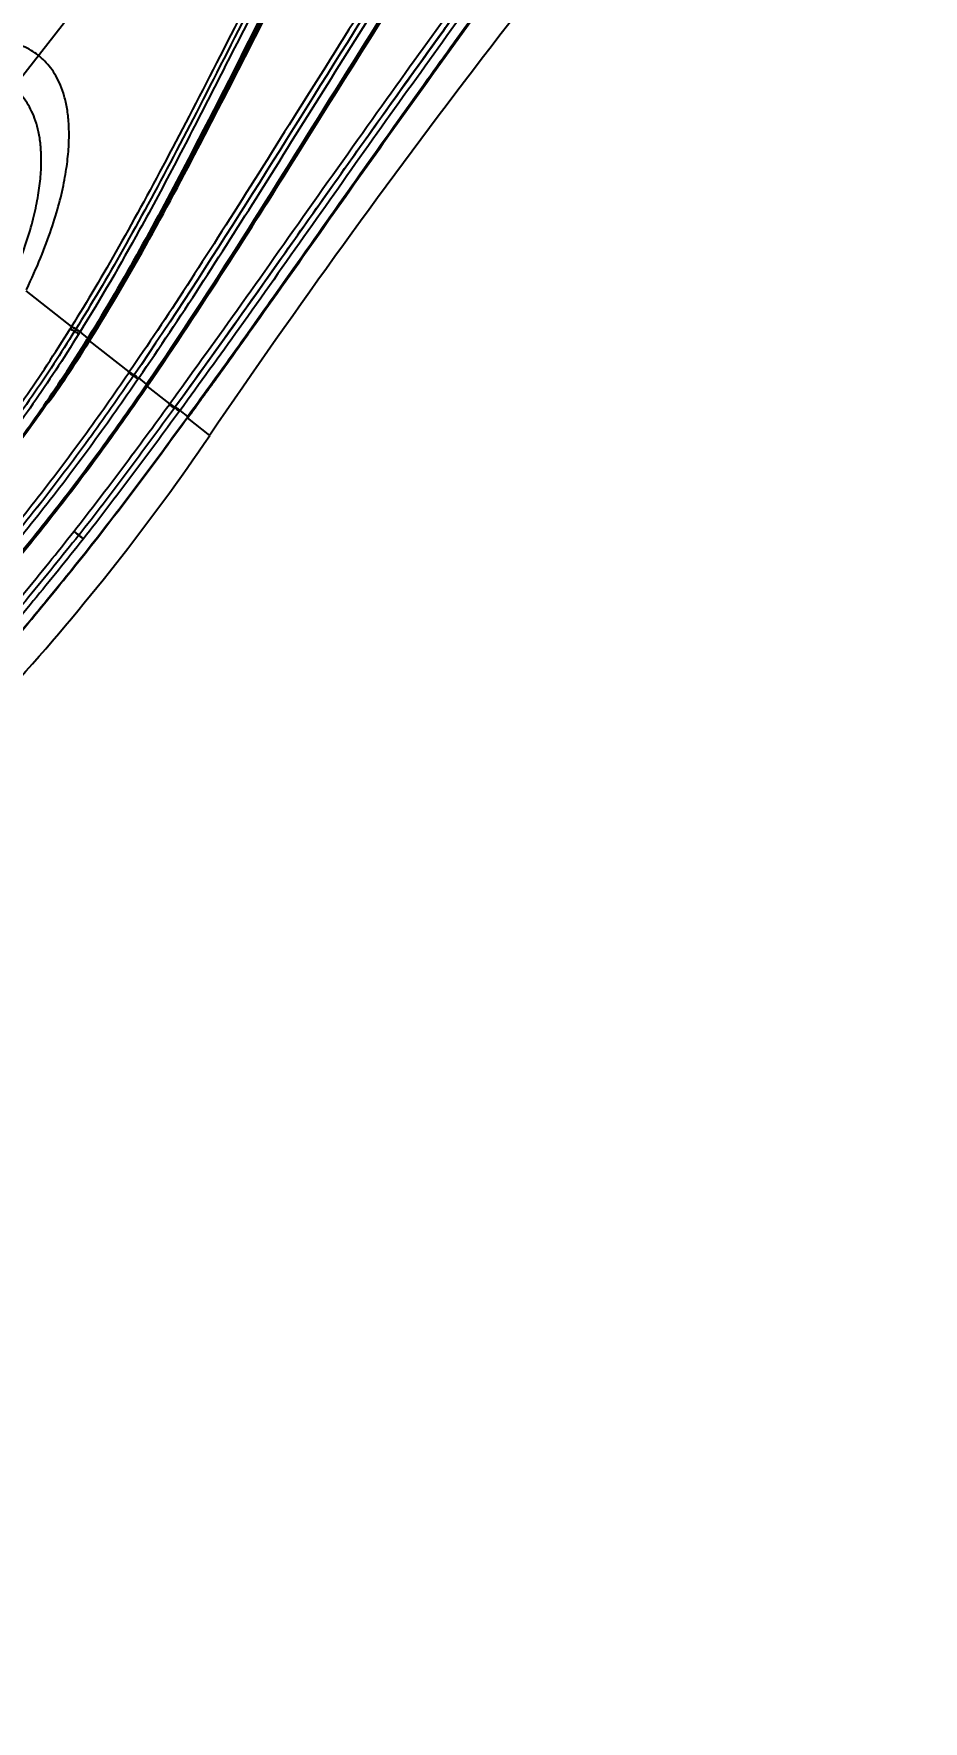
# Model space of a CAD drawing. Header units: millimetres. Extents: x 1145859089 to 1147511753, y -1047484727 to -1047247487.
# Drawn here: x 1146333224.9 to 1146333279.2, y -1047433708.7 to -1047433605.7 of the extents above; entities that cross this region are included whole.
import ezdxf
from ezdxf.xclip import XClip

# ---------------------------------------------------------------- set-up
doc = ezdxf.new("R2010")
doc.units = ezdxf.units.MM
doc.header["$LTSCALE"] = 100
doc.header["$MEASUREMENT"] = 0
doc.header["$XCLIPFRAME"] = 2
doc.linetypes.add('단지배치도$0$CENTER', pattern=[31, 30, -0.5, 0, -0.5])
doc.layers.get('0').update_dxf_attribs({"linetype": 'CONTINUOUS'})
for name, color, linetype in [('XREF', 135, 'CONTINUOUS'), ('단지배치도$0$S240910', 33, 'CONTINUOUS'), ('단지배치도$0$W240910', 135, 'CONTINUOUS')]:
    doc.layers.add(name, color=color, linetype=linetype)
doc.styles.add('단지배치도$0$WS1', font='romans.shx', dxfattribs={"width": 0.8, "bigfont": 'whgtxt.shx'})

# ---------------------------------------------------------------- blocks, each defined once
blk = doc.blocks.new('단지배치도$0$zw$9902')
at = {"layer": '단지배치도$0$W240910', "linetype": '단지배치도$0$CENTER', "ltscale": 20}
blk.add_line((64471.17, -62339.95), (64762.94, -61968.93), dxfattribs=at)
at = {"layer": '단지배치도$0$W240910', "linetype": 'ByBlock', "ltscale": 20}
for p, q in [((64553.6, -62254.27), (64550.82, -62252.08)), ((64553.6, -62254.27), (64553.52, -62254.4)), ((64553.86, -62254.44), (64553.78, -62254.56)), ((64554.12, -62254.59), (64554.04, -62254.72)), ((64554.6, -62254.97), (64554.12, -62254.59)), ((64554.6, -62254.97), (64554.56, -62255.04)), ((64554.56, -62255.04), (64554.56, -62255.04)), ((64554.67, -62255.02), (64554.61, -62255.07)), ((64554.62, -62255.07), (64554.62, -62255.07)), ((64557.12, -62257.04), (64554.7, -62255.14)), ((64557.09, -62257.09), (64557.12, -62257.04)), ((64557.42, -62257.22), (64557.38, -62257.28)), ((64557.7, -62257.41), (64557.66, -62257.47)), ((64558.18, -62257.79), (64557.7, -62257.41)), ((64558.18, -62257.79), (64558.16, -62257.82)), ((64558.16, -62257.82), (64558.16, -62257.82)), ((64558.18, -62257.88), (64558.2, -62257.85)), ((64558.22, -62257.82), (64558.19, -62257.84)), ((64558.2, -62257.85), (64558.2, -62257.85)), ((64558.22, -62257.82), (64558.22, -62257.82)), ((64558.23, -62257.88), (64558.22, -62257.9)), ((64559.59, -62258.99), (64558.22, -62257.9)), ((64559.57, -62259.02), (64559.59, -62258.99)), ((64560.22, -62259.39), (64560.18, -62259.44)), ((64560.69, -62259.76), (64560.22, -62259.39)), ((64560.67, -62259.8), (64560.69, -62259.76)), ((64560.71, -62259.78), (64560.67, -62259.8)), ((64562.04, -62260.91), (64560.68, -62259.84)), ((64560.71, -62259.78), (64560.71, -62259.78)), ((64551.52, -62265.28), (64551.77, -62264.97))]:
    blk.add_line(p, q, dxfattribs=at)
for centre, radius, start, end in [((64984.57, -62548.69), 511.23, 139.3775, 145.7415), ((64405.25, -62497.23), 284.52, 58.3445, 58.3455), ((64416.29, -62479.93), 264, 58.4135, 58.4145), ((64428.68, -62458.6), 239.34, 58.2637, 58.2648), ((64444.42, -62434.05), 210.18, 58.3907, 58.3919), ((64457.89, -62412.14), 184.46, 58.3854, 58.3867), ((64469.95, -62391.97), 160.97, 58.2769, 58.2784), ((64481.78, -62373), 138.6, 58.3138, 58.3155), ((64492.73, -62355.51), 117.97, 58.3714, 58.3733), ((64502.56, -62339.7), 99.36, 58.4177, 58.4198), ((64511.42, -62324.74), 81.97, 58.2135, 58.2159), ((64519.65, -62312.04), 66.85, 58.4749, 58.4776), ((64526.46, -62300.52), 53.46, 58.2433, 58.2464), ((64532.77, -62290.55), 41.67, 58.3908, 58.3945), ((64537.96, -62282.08), 31.73, 58.3629, 58.3673), ((64542.25, -62274.9), 23.36, 58.0702, 58.0756), ((64545.82, -62269.31), 16.74, 58.3186, 58.3252), ((64548.74, -62264.58), 11.18, 58.3053, 58.3139), ((64550.94, -62261.02), 6.99, 58.287, 58.2986), ((64552.41, -62258.62), 4.18, 58.2052, 58.2212), ((64553.39, -62257.1), 2.37, 58.7761, 58.7981), ((64554.75, -62254.85), 0.259, 238.0742, 238.4104), ((64556.34, -62252.25), 3.31, 238.4523, 238.4942), ((64554.14, -62255.85), 0.912, 58.2408, 58.28), ((64554.51, -62255.23), 0.193, 56.9641, 57.0624), ((64554.6, -62255.1), 0.0327, 58.8026, 59.0851), ((64554.61, -62255.08), 0.00276, 51.6109, 52.0268), ((64557.23, -62259.1), 1.58, 53.8016, 53.9137), ((64557.3, -62259), 1.47, 53.4786, 53.5958), ((64557.37, -62258.91), 1.35, 53.5162, 53.6402), ((64557.44, -62258.81), 1.22, 53.3659, 53.4989), ((64557.51, -62258.71), 1.1, 52.9973, 53.1401), ((64555.27, -62261.67), 4.86, 53.0142, 53.0962), ((64557.58, -62258.62), 0.991, 53.0392, 53.1925), ((64557.64, -62258.54), 0.89, 52.8507, 53.0161), ((64557.7, -62258.46), 0.787, 52.6608, 52.8399), ((64557.76, -62258.39), 0.696, 52.4465, 52.6416), ((64557.81, -62258.31), 0.608, 51.9659, 52.1788), ((64557.86, -62258.25), 0.529, 51.967, 52.2011), ((64557.22, -62259.08), 1.61, 52.9381, 53.1232), ((64555.77, -62260.96), 3.98, 52.5301, 52.5641), ((64557.29, -62258.99), 1.49, 52.8244, 52.9482), ((64557.91, -62258.2), 0.455, 51.6898, 51.9478), ((64557.95, -62258.14), 0.387, 51.3798, 51.6672), ((64557.99, -62258.09), 0.325, 51.0286, 51.3499), ((64558.02, -62258.05), 0.272, 50.3055, 50.6677), ((64558.05, -62258.01), 0.223, 50.1737, 50.5818), ((64558.08, -62257.98), 0.18, 49.6602, 50.1335), ((64558.1, -62257.95), 0.14, 48.5929, 49.1518), ((64557.68, -62258.47), 0.845, 51.9972, 52.1497), ((64557.57, -62258.62), 1.03, 52.2435, 52.3736), ((64557.54, -62258.67), 1.09, 52.4439, 52.5743), ((64557.54, -62258.66), 1.09, 52.3949, 52.5351), ((64557.29, -62258.99), 1.5, 52.6687, 52.7663), ((64558.12, -62257.93), 0.112, 48.2921, 48.9351), ((64558.14, -62257.91), 0.0905, 47.3778, 48.0887), ((64558.15, -62257.89), 0.0623, 45.7481, 46.6909), ((64558.17, -62257.87), 0.0362, 44.6999, 46.116), ((64558.18, -62257.87), 0.0305, 42.8621, 44.3043), ((64558.16, -62257.89), 0.0595, 42.6264, 43.25), ((64558.19, -62257.86), 0.0116, 35.1541, 37.9733), ((64558.2, -62257.85), 0.00328, 19.4114, 29.2774), ((64558.2, -62257.85), 0.00281, 8.1216, 19.7661), ((64558.2, -62257.85), 0.000346, 171.5522, 206.0354), ((64558.2, -62257.85), 0.000845, 195.3514, 215.1561), ((64558.2, -62257.85), 0.00204, 207.702, 218.0864), ((64558.21, -62257.85), 0.00432, 213.7949, 219.9799), ((64558.21, -62257.85), 0.00815, 218.5365, 222.4813), ((64558.21, -62257.84), 0.0139, 221.8299, 224.5765), ((64558.22, -62257.84), 0.0217, 223.9809, 225.9712), ((64558.23, -62257.83), 0.0325, 225.7422, 227.2663), ((64558.24, -62257.82), 0.0458, 226.4096, 227.601), ((64558.25, -62257.81), 0.0631, 227.5579, 228.5233), ((64558.08, -62257.98), 0.22, 50.4652, 50.85), ((64558.04, -62258.03), 0.281, 50.9395, 51.2658), ((64557.99, -62258.08), 0.347, 51.0075, 51.2899), ((64557.95, -62258.14), 0.426, 51.3817, 51.6264), ((64557.89, -62258.22), 0.518, 51.7115, 51.9262), ((64557.83, -62258.29), 0.61, 51.723, 51.9146), ((64557.77, -62258.37), 0.708, 51.9967, 52.1715), ((64558.26, -62257.79), 0.0841, 228.955, 229.7464), ((64558.28, -62257.77), 0.109, 229.2136, 229.8792), ((64558.3, -62257.75), 0.137, 229.4154, 229.98), ((64558.32, -62257.73), 0.17, 230.3892, 230.8779), ((64558.34, -62257.7), 0.21, 230.4984, 230.9217), ((64558.37, -62257.66), 0.255, 231.286, 231.6572), ((64558.4, -62257.62), 0.301, 231.324, 231.6551), ((64558.43, -62257.59), 0.349, 231.6679, 231.9698), ((64558.47, -62257.53), 0.416, 231.9872, 232.2504), ((64558.14, -62257.91), 0.127, 49.6916, 50.2508), ((64558.11, -62257.95), 0.17, 49.9052, 50.3631), ((64558.22, -62257.82), 0.000245, 1.0315, 49.476), ((64558.22, -62257.82), 0.00108, 26.8158, 43.4233), ((64558.22, -62257.82), 0.00342, 37.2719, 44.2839), ((64558.22, -62257.82), 0.00793, 42.3626, 46.2274), ((64558.21, -62257.83), 0.0158, 44.4839, 46.8605), ((64558.2, -62257.84), 0.0273, 45.8116, 47.4372), ((64558.19, -62257.85), 0.0433, 47.3354, 48.5013), ((64558.18, -62257.87), 0.0653, 48.5408, 49.4286), ((64558.16, -62257.89), 0.0937, 48.9395, 49.631), ((64558.53, -62257.46), 0.511, 232.2797, 232.5039), ((64558.55, -62257.44), 0.54, 232.5172, 232.742), ((64558.55, -62257.44), 0.539, 232.4552, 232.6968), ((64558.67, -62257.27), 0.745, 232.7861, 232.9539), ((64559.43, -62256.27), 2, 232.9243, 232.9822), ((64558.67, -62257.27), 0.743, 233.1653, 233.3781), ((64558.71, -62257.22), 0.807, 233.454, 233.7715), ((64559.69, -62255.91), 2.45, 233.4729, 233.6129), ((64560.32, -62260.13), 0.528, 43.8169, 44.1835), ((64560.65, -62259.82), 0.0756, 39.1386, 39.9224), ((64560.64, -62259.83), 0.0896, 39.6422, 40.3281), ((64560.62, -62259.84), 0.109, 40.621, 41.2066), ((64560.62, -62259.85), 0.115, 40.7851, 41.3747), ((64560.62, -62259.85), 0.115, 41.5966, 42.2327), ((64560.58, -62259.88), 0.158, 42.1363, 42.5767), ((64560.38, -62260.06), 0.435, 42.5337, 42.6819), ((64560.58, -62259.88), 0.159, 43.0432, 43.6057), ((64560.57, -62259.89), 0.173, 43.4301, 44.2683), ((64560.71, -62259.78), 0.00114, 335.9141, 348.8356), ((64560.71, -62259.78), 0.00137, 349.1813, 0.679), ((64560.71, -62259.78), 0.0018, 356.6117, 6.1453), ((64560.71, -62259.78), 0.00252, 5.3395, 13.07), ((64560.71, -62259.78), 0.00361, 12.1832, 18.3084), ((64560.7, -62259.78), 0.00499, 16.7908, 21.6987), ((64560.7, -62259.78), 0.00685, 20.5599, 24.4951), ((64560.7, -62259.79), 0.00922, 25.1223, 28.3482), ((64560.7, -62259.79), 0.0123, 26.6302, 29.2871), ((64560.69, -62259.79), 0.016, 29.0709, 31.305), ((64560.69, -62259.79), 0.0204, 30.8194, 32.7061), ((64560.69, -62259.79), 0.0256, 33.3237, 34.9452), ((64560.68, -62259.8), 0.0313, 33.6307, 35.0309), ((64560.68, -62259.8), 0.0383, 35.6432, 36.8715), ((64560.67, -62259.81), 0.0468, 36.7699, 37.8457), ((64560.66, -62259.81), 0.0558, 37.6069, 38.5582), ((64560.65, -62259.82), 0.0647, 38.2188, 39.0737), ((64444.09, -62180.54), 142.73, 317.9073, 325.7303)]:
    blk.add_arc(centre, radius, start, end, dxfattribs=at)
for points, knots in [([(64531.23, -62236.63), (64534.31, -62233.19), (64540.86, -62226.37), (64550.9, -62216.17), (64560.7, -62205.73), (64566.89, -62198.49), (64569.66, -62194.75)], [0.177706, 0.177706, 0.177706, 0.177706, 3.997519, 7.995035, 11.992552, 15.822247, 15.822247, 15.822247, 15.822247]), ([(64575.71, -62199.47), (64572.65, -62203.15), (64566.01, -62210.06), (64555.34, -62219.68), (64544.38, -62228.94), (64537.26, -62235.35), (64533.9, -62238.78)], [0, 0, 0, 0, 0.01437799, 0.02875912, 0.04314194, 0.05753139, 0.05753139, 0.05753139, 0.05753139]), ([(64575.82, -62199.58), (64572.82, -62203.18), (64566.19, -62210.1), (64555.43, -62219.76), (64544.39, -62229.05), (64537.29, -62235.45), (64534.02, -62238.78)], [0.142649, 0.142649, 0.142649, 0.142649, 3.467314, 6.934627, 10.401939, 13.714952, 13.714952, 13.714952, 13.714952]), ([(64534.57, -62239.21), (64535.69, -62238.08), (64537.97, -62235.85), (64541.51, -62232.62), (64545.1, -62229.47), (64548.73, -62226.36), (64552.35, -62223.24), (64555.96, -62220.11), (64559.55, -62216.96), (64563.09, -62213.76), (64566, -62211.04), (64568.28, -62208.81), (64569.99, -62207.15), (64571.65, -62205.43), (64573.28, -62203.68), (64574.87, -62201.9), (64575.91, -62200.68), (64576.41, -62200.07)], [0, 0, 0, 0, 0.00478807, 0.00957675, 0.01436495, 0.01915126, 0.02393531, 0.02871768, 0.0334999, 0.03828199, 0.04306461, 0.04545663, 0.04784897, 0.05024146, 0.05263373, 0.0550255, 0.05741658, 0.05741658, 0.05741658, 0.05741658]), ([(64536.26, -62237.95), (64536.85, -62237.38), (64538.64, -62235.65), (64541.99, -62232.57), (64547.39, -62227.87), (64551.22, -62224.61), (64555.65, -62220.81), (64559.92, -62217.06), (64563.62, -62213.68), (64566.67, -62210.81), (64570.87, -62206.62), (64573.91, -62203.35), (64575.76, -62201.21), (64576.6, -62200.2)], [0.0428845, 0.0428845, 0.0428845, 0.0428845, 0.0909091, 0.1818182, 0.2727273, 0.3636364, 0.4545455, 0.5454545, 0.6363636, 0.7272727, 0.8181818, 0.9090909, 0.9999997, 0.9999997, 0.9999997, 0.9999997]), ([(64582.29, -62204.7), (64579.49, -62208.57), (64575.22, -62215.29), (64570.2, -62224.35), (64566.91, -62230.71), (64564.36, -62235.67), (64562.19, -62239.92), (64560.01, -62244.18), (64557.38, -62249.1), (64555.38, -62252.56), (64554.12, -62254.59)], [0, 0, 0, 0, 0.01434749, 0.02391195, 0.03108502, 0.03586798, 0.04065298, 0.04544124, 0.05023095, 0.05741184, 0.05741184, 0.05741184, 0.05741184]), ([(64582.77, -62205.07), (64578.52, -62210.86), (64572.74, -62220.65), (64565.87, -62233.91), (64560.52, -62244.58), (64556.8, -62251.41), (64554.6, -62254.97)], [0, 0, 0, 0, 0.02154104, 0.03410504, 0.04487318, 0.0574294, 0.0574294, 0.0574294, 0.0574294]), ([(64582.9, -62205.16), (64580.12, -62208.92), (64574.98, -62216.99), (64569.29, -62227.54), (64564.85, -62236.22), (64560.53, -62244.74), (64557.15, -62251.03), (64554.67, -62255.02)], [0, 0, 0, 0, 0.244988, 0.499987, 0.627487, 0.754987, 1, 1, 1, 1]), ([(64554.67, -62255.02), (64557.13, -62251.05), (64561.68, -62242.65), (64568.11, -62229.73), (64574.96, -62217), (64580.12, -62208.92), (64582.91, -62205.16)], [0.14265, 0.14265, 0.14265, 0.14265, 3.455662, 6.922975, 10.390287, 13.714952, 13.714952, 13.714952, 13.714952]), ([(64554.7, -62255.14), (64555.97, -62253.1), (64558.39, -62248.96), (64562.86, -62240.49), (64566.62, -62233.01), (64569.65, -62227.17), (64570.81, -62225.08), (64571.92, -62222.96), (64573.13, -62220.9), (64574.29, -62218.8), (64575.48, -62216.73), (64577.03, -62214.17), (64579.59, -62210.12), (64581.62, -62207.16), (64583.05, -62205.24)], [0, 0, 0, 0, 0.00719419, 0.01439157, 0.02877216, 0.03236657, 0.03416386, 0.03596114, 0.03955563, 0.04135295, 0.04315069, 0.04674689, 0.05034313, 0.05753262, 0.05753262, 0.05753262, 0.05753262]), ([(64557.7, -62257.41), (64560.26, -62253.7), (64564, -62247.84), (64568.97, -62239.88), (64574.14, -62231.62), (64579.45, -62223.44), (64584.98, -62215.64), (64587.85, -62211.93), (64589.29, -62210.2)], [0, 0, 0, 0, 0.237508, 0.366258, 0.495008, 0.752508, 0.881258, 1, 1, 1, 1]), ([(64589.77, -62210.58), (64587.49, -62213.31), (64583.6, -62218.54), (64576.95, -62228.33), (64568.73, -62241.32), (64562.2, -62251.91), (64558.18, -62257.79)], [0, 0, 0, 0, 0.0106829, 0.01958001, 0.03558159, 0.05692949, 0.05692949, 0.05692949, 0.05692949]), ([(64558.22, -62257.82), (64560.85, -62253.99), (64565.97, -62245.98), (64573.51, -62233.82), (64581.33, -62221.85), (64586.88, -62214.17), (64589.84, -62210.63)], [0.123852, 0.123852, 0.123852, 0.123852, 3.008546, 6.018243, 9.02794, 11.913787, 11.913787, 11.913787, 11.913787]), ([(64593.5, -62213.46), (64592.64, -62214.41), (64590.84, -62216.47), (64587.92, -62220.06), (64584.74, -62224.14), (64581.28, -62228.75), (64577.47, -62233.94), (64573.21, -62239.85), (64568.31, -62246.76), (64563.59, -62253.46), (64560.88, -62257.23), (64559.59, -62258.99)], [0, 0, 0, 0, 0.111111, 0.222222, 0.333333, 0.444444, 0.555556, 0.666667, 0.777778, 0.888889, 1, 1, 1, 1]), ([(64594.05, -62213.94), (64592.54, -62215.6), (64589.54, -62219.19), (64585.16, -62224.79), (64580.79, -62230.63), (64576.5, -62236.53), (64572.25, -62242.46), (64568.04, -62248.43), (64564.05, -62254.09), (64561.43, -62257.73), (64560.22, -62259.39)], [0, 0, 0, 0, 0.118744, 0.247494, 0.376244, 0.504993, 0.633743, 0.762493, 0.891243, 1, 1, 1, 1]), ([(64558.24, -62257.88), (64561.55, -62253.05), (64564.64, -62248.14), (64571.43, -62237.32), (64578.51, -62225.87), (64585.56, -62216.21), (64586.16, -62215.41), (64586.77, -62214.62)], [0, 0, 0, 0, 0.330846, 0.330846, 0.944105, 0.944105, 1, 1, 1, 1]), ([(64594.53, -62214.31), (64592.94, -62216.07), (64589.9, -62219.7), (64585.55, -62225.28), (64581.3, -62230.95), (64577.83, -62235.72), (64574.38, -62240.52), (64570.96, -62245.33), (64566.2, -62252.09), (64562.78, -62256.91), (64560.69, -62259.76)], [0, 0, 0, 0, 0.00709361, 0.01418547, 0.02127667, 0.02836778, 0.03191301, 0.03900351, 0.04609361, 0.05672771, 0.05672771, 0.05672771, 0.05672771]), ([(64560.69, -62259.84), (64561.28, -62259.02), (64562.58, -62257.23), (64565.28, -62253.46), (64568.77, -62248.52), (64572.94, -62242.61), (64577.16, -62236.73), (64581.42, -62230.88), (64585.03, -62226.06), (64587.98, -62222.25), (64590.24, -62219.42), (64592.42, -62216.77), (64593.89, -62215.1), (64594.57, -62214.35)], [0, 0, 0, 0, 0.053753, 0.117503, 0.245004, 0.372505, 0.500005, 0.627506, 0.755006, 0.818756, 0.882507, 0.946257, 1, 1, 1, 1]), ([(64560.71, -62259.78), (64562.38, -62257.5), (64564.03, -62255.19), (64567.86, -62249.79), (64570.03, -62246.69), (64574.41, -62240.53), (64576.61, -62237.46), (64581.05, -62231.36), (64583.29, -62228.33), (64589.73, -62219.9), (64592.34, -62216.77), (64594.55, -62214.33)], [0, 0, 0, 0, 0.135041, 0.135041, 0.315029, 0.315029, 0.494789, 0.494789, 0.67443, 0.67443, 1, 1, 1, 1]), ([(64574.54, -62230.47), (64573.3, -62232.39), (64567.62, -62241.32), (64562.11, -62250.37), (64557.42, -62257.22)], [0.02515242, 0.02515242, 0.02515242, 0.02515242, 0.03204792, 0.05695389, 0.05695389, 0.05695389, 0.05695389]), ([(64580.09, -62231.01), (64579.28, -62232.1), (64577.16, -62235), (64573.48, -62240.11), (64568.62, -62246.97), (64563.9, -62253.65), (64561.2, -62257.42), (64559.92, -62259.18)], [0.4843847, 0.4843847, 0.4843847, 0.4843847, 0.5555556, 0.6666667, 0.7777778, 0.8888889, 1, 1, 1, 1]), ([(64559.9, -62259.2), (64561.85, -62256.52), (64564.8, -62252.37), (64568.74, -62246.78), (64571.66, -62242.66), (64574.32, -62238.95), (64575.96, -62236.67), (64576.71, -62235.64)], [0, 0, 0, 0, 0.1756931, 0.2685413, 0.3613895, 0.4424648, 0.5097605, 0.5097605, 0.5097605, 0.5097605]), ([(64551.57, -62237.71), (64551.43, -62237.6), (64551.14, -62237.41), (64550.66, -62237.16), (64550.11, -62236.96), (64549.49, -62236.82), (64548.8, -62236.75), (64548, -62236.76), (64547.11, -62236.87), (64546.11, -62237.09), (64545.02, -62237.44), (64543.82, -62237.93), (64542.5, -62238.58), (64541.08, -62239.42), (64539.53, -62240.46), (64538.41, -62241.32), (64537.84, -62241.79)], [0, 0, 0, 0, 0.071429, 0.142857, 0.214286, 0.285714, 0.357143, 0.428571, 0.5, 0.571429, 0.642857, 0.714286, 0.785714, 0.857143, 0.928571, 1, 1, 1, 1]), ([(64550.85, -62252.02), (64551.17, -62251.35), (64551.74, -62250.06), (64552.39, -62248.31), (64552.87, -62246.73), (64553.19, -62245.3), (64553.38, -62244.02), (64553.46, -62242.87), (64553.44, -62241.86), (64553.34, -62240.96), (64553.16, -62240.19), (64552.93, -62239.53), (64552.65, -62238.96), (64552.33, -62238.47), (64551.97, -62238.06), (64551.71, -62237.82), (64551.57, -62237.71)], [0, 0, 0, 0, 0.071429, 0.142857, 0.214286, 0.285714, 0.357143, 0.428571, 0.5, 0.571429, 0.642857, 0.714286, 0.785714, 0.857143, 0.928571, 1, 1, 1, 1]), ([(64550, -62251.35), (64550.24, -62250.78), (64550.67, -62249.69), (64551.14, -62248.2), (64551.47, -62246.86), (64551.67, -62245.65), (64551.76, -62244.57), (64551.75, -62243.61), (64551.67, -62242.76), (64551.51, -62242.02), (64551.3, -62241.4), (64551.03, -62240.85), (64550.74, -62240.39), (64550.4, -62240), (64550.16, -62239.78), (64550.03, -62239.68)], [0, 0, 0, 0, 0.076923, 0.153846, 0.230769, 0.307692, 0.384615, 0.461538, 0.538462, 0.615385, 0.692308, 0.769231, 0.846154, 0.923077, 1, 1, 1, 1]), ([(64553.78, -62254.56), (64552.95, -62255.9), (64551.2, -62258.59), (64548.32, -62262.51), (64545.2, -62266.23), (64542.99, -62268.57), (64541.89, -62269.69)], [0, 0, 0, 0, 0.245002, 0.5, 0.754998, 1, 1, 1, 1]), ([(64542.6, -62270.39), (64543.72, -62269.26), (64545.95, -62266.89), (64549.1, -62263.12), (64552.02, -62259.16), (64553.79, -62256.44), (64554.61, -62255.07)], [0, 0, 0, 0, 0.245001, 0.5, 0.754999, 1, 1, 1, 1]), ([(64553.52, -62254.4), (64553.57, -62254.43), (64553.71, -62254.52), (64553.78, -62254.56), (64553.78, -62254.56)], [0.817079, 0.817079, 0.817079, 0.817079, 2.36197, 3.90506, 3.90506, 3.90506, 3.90506]), ([(64554.04, -62254.72), (64553.99, -62254.69), (64553.85, -62254.6), (64553.78, -62254.56), (64553.78, -62254.56)], [0.835453, 0.835453, 0.835453, 0.835453, 2.417847, 4.000212, 4.000212, 4.000212, 4.000212]), ([(64554.67, -62255.02), (64554.67, -62255.02), (64554.65, -62255), (64554.61, -62254.98), (64554.6, -62254.97)], [0.233451, 0.233451, 0.233451, 0.233451, 0.4996526, 0.6106552, 0.6106552, 0.6106552, 0.6106552]), ([(64554.45, -62255.38), (64553.66, -62256.63), (64551.95, -62259.26), (64549.1, -62263.12), (64546.05, -62266.76), (64543.94, -62269.02), (64542.94, -62270.04)], [4.115195, 4.115195, 4.115195, 4.115195, 24.778321, 47.988778, 71.199235, 91.204876, 91.204876, 91.204876, 91.204876]), ([(64545.13, -62272.31), (64546.18, -62271.13), (64548.32, -62268.71), (64551.4, -62264.93), (64554.34, -62261.04), (64556.19, -62258.4), (64557.09, -62257.09)], [0, 0, 0, 0, 0.245001, 0.5, 0.754999, 1, 1, 1, 1]), ([(64557.09, -62257.09), (64557.13, -62257.13), (64557.28, -62257.23), (64557.37, -62257.29), (64557.38, -62257.28)], [2.082118, 2.082118, 2.082118, 2.082118, 6.498125, 10.906785, 10.906785, 10.906785, 10.906785]), ([(64557.38, -62257.28), (64556.48, -62258.59), (64554.62, -62261.24), (64551.67, -62265.14), (64548.58, -62268.93), (64546.44, -62271.36), (64545.38, -62272.54)], [0, 0, 0, 0, 0.244999, 0.5, 0.755001, 1, 1, 1, 1]), ([(64557.66, -62257.47), (64556.76, -62258.78), (64554.9, -62261.44), (64551.94, -62265.36), (64548.84, -62269.15), (64546.7, -62271.59), (64545.64, -62272.77)], [0, 0, 0, 0, 0.244998, 0.5, 0.755001, 1, 1, 1, 1]), ([(64546.09, -62273.18), (64547.15, -62271.99), (64549.3, -62269.54), (64552.42, -62265.73), (64555.38, -62261.8), (64557.26, -62259.13), (64558.16, -62257.82)], [2.526261, 2.526261, 2.526261, 2.526261, 33.473298, 65.683384, 97.893471, 128.8405, 128.8405, 128.8405, 128.8405]), ([(64546.13, -62273.21), (64547.19, -62272.02), (64549.34, -62269.57), (64552.46, -62265.76), (64555.42, -62261.83), (64557.3, -62259.16), (64558.2, -62257.85)], [0, 0, 0, 0, 0.245, 0.5, 0.755, 1, 1, 1, 1]), ([(64546.18, -62273.21), (64547.24, -62272.03), (64549.39, -62269.59), (64552.49, -62265.79), (64555.45, -62261.87), (64557.32, -62259.21), (64558.22, -62257.9)], [0, 0, 0, 0, 0.244999, 0.5, 0.755001, 1, 1, 1, 1]), ([(64557.38, -62257.28), (64557.38, -62257.28), (64557.4, -62257.3), (64557.48, -62257.35), (64557.58, -62257.42), (64557.64, -62257.46), (64557.66, -62257.47)], [0, 0, 0, 0, 0.246452, 0.500928, 0.755403, 1, 1, 1, 1]), ([(64557.42, -62257.22), (64557.42, -62257.22), (64557.51, -62257.28), (64557.66, -62257.38), (64557.7, -62257.41)], [1.648602, 1.648602, 1.648602, 1.648602, 5.144667, 8.641362, 8.641362, 8.641362, 8.641362]), ([(64553.74, -62266.77), (64554.75, -62265.48), (64556.72, -62262.91), (64558.63, -62260.3), (64559.57, -62259.02)], [0, 0, 0, 0, 0.506349, 1, 1, 1, 1]), ([(64554.04, -62267), (64555.04, -62265.73), (64557, -62263.15), (64558.92, -62260.54), (64559.88, -62259.23)], [0, 0, 0, 0, 0.499963, 1, 1, 1, 1]), ([(64559.92, -62259.18), (64559.91, -62259.18), (64559.9, -62259.19), (64559.89, -62259.21), (64559.88, -62259.22), (64559.88, -62259.23)], [0, 0, 0, 0, 0.333333, 0.666667, 1, 1, 1, 1]), ([(64560.18, -62259.44), (64560.15, -62259.41), (64559.99, -62259.29), (64559.88, -62259.23), (64559.88, -62259.23)], [1.897383, 1.897383, 1.897383, 1.897383, 6.305831, 10.705892, 10.705892, 10.705892, 10.705892]), ([(64559.92, -62259.18), (64559.92, -62259.18), (64559.92, -62259.18), (64559.92, -62259.18), (64559.92, -62259.18), (64559.92, -62259.18), (64559.92, -62259.18)], [0.99994817, 0.99994817, 0.99994817, 0.99994817, 1, 1, 1, 1.00001, 1.00001, 1.00001, 1.00001]), ([(64560.22, -62259.39), (64560.21, -62259.38), (64560.17, -62259.35), (64560.09, -62259.28), (64560, -62259.22), (64559.93, -62259.18), (64559.92, -62259.18), (64559.92, -62259.18)], [0, 0, 0, 0, 0.2, 0.4, 0.6, 0.8, 0.9999482, 0.9999482, 0.9999482, 0.9999482]), ([(64560.18, -62259.44), (64559.22, -62260.75), (64557.29, -62263.36), (64555.33, -62265.95), (64554.32, -62267.23)], [0, 0, 0, 0, 0.499999, 1, 1, 1, 1]), ([(64554.8, -62267.6), (64555.81, -62266.32), (64557.78, -62263.73), (64559.71, -62261.11), (64560.67, -62259.8)], [0, 0, 0, 0, 0.500003, 1, 1, 1, 1]), ([(64554.82, -62267.62), (64555.82, -62266.34), (64557.8, -62263.75), (64559.73, -62261.13), (64560.68, -62259.82)], [0, 0, 0, 0, 0.5000033, 1, 1, 1, 1]), ([(64547.58, -62274.26), (64548.61, -62273.05), (64550.69, -62270.57), (64552.73, -62268.06), (64553.74, -62266.77)], [0, 0, 0, 0, 0.493578, 1, 1, 1, 1]), ([(64554.04, -62267), (64553.03, -62268.27), (64550.99, -62270.8), (64548.91, -62273.28), (64547.86, -62274.51)], [0, 0, 0, 0, 0.5, 1, 1, 1, 1]), ([(64554.32, -62267.23), (64553.32, -62268.5), (64551.27, -62271.03), (64549.19, -62273.52), (64548.14, -62274.75)], [0, 0, 0, 0, 0.500001, 1, 1, 1, 1]), ([(64553.74, -62266.77), (64553.74, -62266.77), (64553.77, -62266.79), (64553.82, -62266.83), (64553.92, -62266.91), (64554.01, -62266.98), (64554.02, -62266.99), (64554.03, -62267), (64554.03, -62267)], [0, 0, 0, 0, 0.014825, 0.257907, 0.500989, 0.744071, 0.987153, 1, 1, 1, 1]), ([(64554.32, -62267.23), (64554.32, -62267.23), (64554.29, -62267.2), (64554.25, -62267.17), (64554.15, -62267.09), (64554.06, -62267.02), (64554.05, -62267.01), (64554.04, -62267), (64554.04, -62267)], [0, 0, 0, 0, 0.011494, 0.255277, 0.499059, 0.742842, 0.986625, 1, 1, 1, 1]), ([(64548.6, -62275.14), (64549.65, -62273.91), (64551.74, -62271.41), (64553.79, -62268.88), (64554.8, -62267.6)], [0, 0, 0, 0, 0.500033, 1, 1, 1, 1]), ([(64548.62, -62275.15), (64549.67, -62273.92), (64551.76, -62271.42), (64553.81, -62268.9), (64554.82, -62267.62)], [0, 0, 0, 0, 0.499997, 1, 1, 1, 1])]:
    blk.add_open_spline(points, degree=3, knots=knots, dxfattribs=at)
for points in [[(64531.48, -62236.87), (64532.8, -62235.4), (64535.68, -62232.27), (64540.65, -62227.1), (64546.41, -62221.21), (64552.63, -62214.79), (64557.97, -62209.1), (64562.65, -62203.89), (64566.66, -62199.17), (64568.91, -62196.29), (64569.92, -62194.91)], [(64575.94, -62199.7), (64574.72, -62201.16), (64572, -62204.23), (64567.11, -62209.21), (64561.32, -62214.68), (64554.43, -62220.74), (64548.21, -62226.02), (64542.77, -62230.69), (64538.02, -62234.97), (64535.32, -62237.59), (64534.09, -62238.84)], [(64535, -62239.64), (64536.24, -62238.38), (64538.97, -62235.73), (64543.75, -62231.39), (64549.22, -62226.68), (64555.48, -62221.33), (64562.31, -62215.27), (64568.02, -62209.84), (64572.87, -62204.86), (64575.57, -62201.8), (64576.79, -62200.34)], [(64581.94, -62204.4), (64580.8, -62205.93), (64578.46, -62209.29), (64574.75, -62215.21), (64570.8, -62222.09), (64566.49, -62230.21), (64562.82, -62237.47), (64559.53, -62243.86), (64556.46, -62249.51), (64554.53, -62252.77), (64553.6, -62254.27)], [(64582.12, -62204.55), (64580.98, -62206.09), (64578.61, -62209.46), (64574.92, -62215.36), (64570.97, -62222.27), (64566.71, -62230.37), (64563.04, -62237.65), (64559.78, -62244.02), (64556.72, -62249.67), (64554.79, -62252.93), (64553.86, -62254.43)], [(64588.84, -62209.79), (64587.73, -62211.11), (64585.44, -62214.01), (64581.78, -62219.05), (64577.82, -62224.82), (64573.5, -62231.43), (64568.72, -62239.01), (64564.45, -62245.84), (64560.59, -62251.9), (64558.24, -62255.42), (64557.12, -62257.04)], [(64541.67, -62269.48), (64542.92, -62268.21), (64545.24, -62265.73), (64548.07, -62262.31), (64550.71, -62258.77), (64552.58, -62255.91), (64553.52, -62254.4)], [(64554.04, -62254.72), (64553.1, -62256.24), (64551.22, -62259.12), (64548.55, -62262.7), (64545.71, -62266.13), (64543.36, -62268.63), (64542.11, -62269.91)], [(64542.54, -62270.33), (64543.81, -62269.05), (64546.17, -62266.52), (64549.03, -62263.07), (64551.7, -62259.48), (64553.6, -62256.58), (64554.56, -62255.04)], [(64552.18, -62258.91), (64553.08, -62257.69), (64553.9, -62256.42), (64554.7, -62255.14)], [(64553.6, -62254.27), (64553.62, -62254.29), (64553.68, -62254.32), (64553.78, -62254.38), (64553.85, -62254.42), (64553.86, -62254.43), (64553.86, -62254.43)], [(64554.12, -62254.59), (64554.1, -62254.58), (64554.04, -62254.54), (64553.94, -62254.48), (64553.87, -62254.44), (64553.86, -62254.43), (64553.86, -62254.43)], [(64554.61, -62255.07), (64554.65, -62255.06), (64554.66, -62255.04), (64554.67, -62255.02)], [(64554.7, -62255.14), (64554.66, -62255.11), (64554.64, -62255.09), (64554.64, -62255.09)], [(64557.12, -62257.04), (64557.14, -62257.06), (64557.18, -62257.08), (64557.26, -62257.14), (64557.34, -62257.2), (64557.4, -62257.23), (64557.41, -62257.23), (64557.41, -62257.23)], [(64558.22, -62257.9), (64558.19, -62257.89), (64558.18, -62257.88), (64558.18, -62257.88)], [(64559.87, -62259.23), (64559.87, -62259.23), (64559.86, -62259.23), (64559.79, -62259.19), (64559.7, -62259.12), (64559.62, -62259.06), (64559.58, -62259.03), (64559.57, -62259.02)], [(64559.59, -62258.99), (64559.61, -62259), (64559.65, -62259.03), (64559.73, -62259.09), (64559.82, -62259.16), (64559.88, -62259.19), (64559.9, -62259.2), (64559.9, -62259.2)], [(64559.92, -62259.18), (64559.95, -62259.14), (64559.97, -62259.1), (64560, -62259.06)], [(64554.8, -62267.6), (64554.81, -62267.61), (64554.82, -62267.62), (64554.82, -62267.62)], [(64554.82, -62267.62), (64554.82, -62267.62), (64554.82, -62267.62), (64554.82, -62267.62)]]:
    blk.add_open_spline(points, degree=3, dxfattribs=at)
at = {"layer": '단지배치도$0$S240910', "style": '단지배치도$0$WS1', "width": 0.8}
blk.add_text('FH:32.00', height=1200, dxfattribs=at).set_placement((60354.83, -63274.83))
blk = doc.blocks.new('단지배치도')
blk.add_blockref('단지배치도$0$zw$9902', (141034.19, 142437.16))

msp = doc.modelspace()

# ---------------------------------------------------------------- block references
at = {"layer": 'XREF'}
ref = msp.add_blockref('단지배치도', (1146127639.433663, -1047513806.462535), dxfattribs=at)
XClip(ref).set_block_clipping_path([(72982.4064819524, 34919.7593965298), (360382.4067475507, 255319.7593436697)])

doc.saveas('drawing.dxf')
